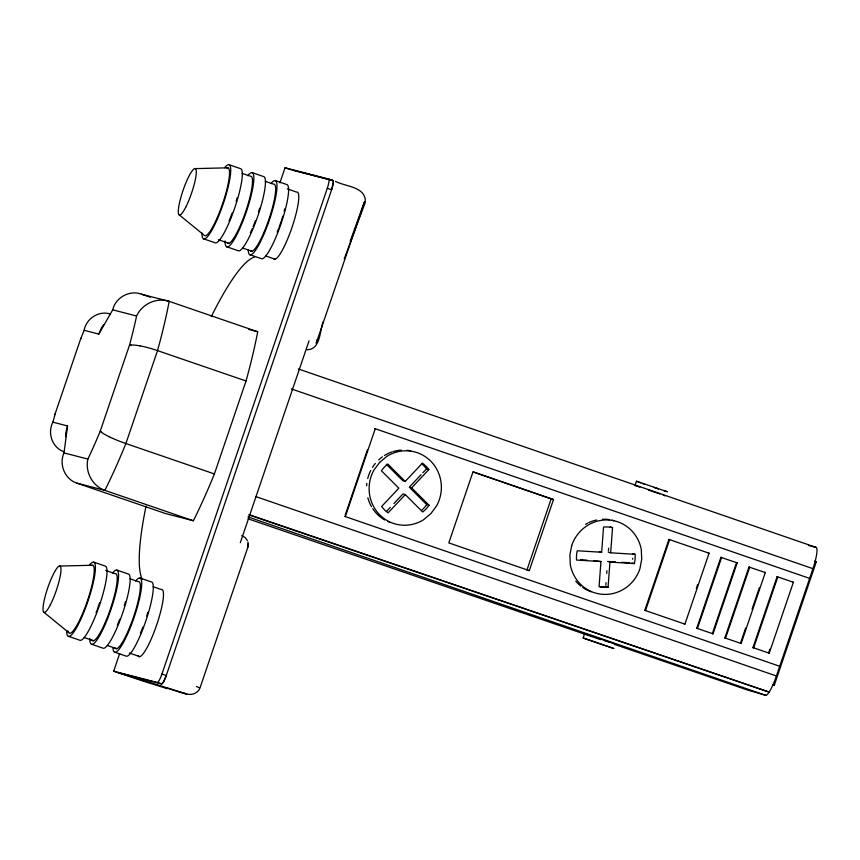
<?xml version="1.0" encoding="UTF-8"?>
<svg xmlns="http://www.w3.org/2000/svg" width="860" height="860" viewBox="0 0 860 860"><rect width="100%" height="100%" fill="white"/><g stroke="black" fill="none" stroke-linecap="round" stroke-linejoin="round"><path stroke-width="1.29" d="M65.672 436.697L65.758 432.913L67.553 425.958L52.911 422.174C47.235 432.773 52.094 447.544 63.694 451.608M120.594 673.348L187.061 694.063C192.135 695.385 197.714 693.171 199.885 688.279L247.809 547.336L247.959 541.972M593.475 560.57L600.957 561.548L599.054 586.735A30.326 29.272 -74.2 0 0 608.063 587.294L609.955 562.096L607.622 561.429M600.957 561.548L576.544 560.064A30.326 29.272 -74.2 0 1 577.243 550.765L601.656 552.26L603.548 527.072A30.326 29.272 -74.2 0 1 612.557 527.621L610.654 552.808L635.078 554.302A30.326 29.272 -74.2 0 1 634.379 563.59L609.955 562.096M605.816 585.294L606.02 582.65M606.719 573.362L606.923 570.717M608.418 550.819L608.622 548.164M247.809 547.336L248.228 543.928M52.911 422.174A139.03 25.338 -71.1 0 1 55.395 413.069L80.571 339.13A139.03 25.338 -71.1 0 1 84.172 330.315L98.814 334.099L112.724 309.837C115.498 297.549 129.57 289.68 141.427 294.185L169.183 301.355L257.699 331.745A163.282 29.756 -71.1 0 1 246.035 380.98L214.398 473.935A163.282 29.756 -71.1 0 1 193.35 520.751L165.593 513.571L77.088 483.191C64.865 479.396 58.706 464.389 64.016 452.908L67.553 425.958M77.088 483.191L104.845 490.361A163.282 29.756 -71.1 0 0 125.882 443.545L157.53 350.59A163.282 29.756 -71.1 0 0 169.183 301.355C156.617 297.108 141.975 304.031 136.589 316.007A139.03 25.338 -71.1 0 1 129.419 345.419L100.287 431.01A139.03 25.338 -71.1 0 1 87.881 459.079C84.914 471.817 92.418 486.04 104.845 490.361L193.35 520.751M323.177 321.715C319.544 331.24 320.694 349.525 307.084 349.74M317.233 339.453L316.211 343.237L364.446 201.928L350.246 241.047M84.172 330.315C86.107 318.533 99.05 310.191 110.51 314.094M98.814 334.099L101.62 327.574L103.845 324.575M168.85 688.58L165.195 687.753L167.334 688.58L166.378 688.322A466.529 6.514 18.8 0 1 142.126 680.776L113.67 671.198L119.658 653.589M279.909 182.857L285.047 167.775L328.649 179.041L332.992 180.535L333.379 181.653L331.605 189.78L166.238 675.541L163.626 681.658L161.583 683.947M113.67 671.198L157.273 682.464A9.331 1.698 -71.1 0 0 161.927 674.057L327.294 188.297A9.331 1.698 -71.1 0 0 328.649 179.041M240.305 542.735L309.041 340.818M345.193 515.151L367.413 449.866M345.344 516.57L375.261 428.699M553.496 499.531L551.153 498.864L526.954 569.965L529.287 570.632L553.496 499.531L473.011 471.796L448.812 542.896L529.287 570.632M583.112 638.002L613.739 648.472L583.112 638.002L584.606 633.583L615.513 644.108L614.61 643.882M634.97 485.642L636.475 481.235L667.382 491.759L664.146 490.802M644.796 610.331L668.94 539.424L669.639 539.618L645.505 610.536L644.796 610.331L684.925 624.124L709.07 553.206L668.94 539.424M696.299 588.466L697.589 584.66M696.75 628.241L720.895 557.323L721.594 557.527L697.449 628.434L696.75 628.241L713.037 633.809L737.17 562.891L720.895 557.323M736.042 563.956L712.327 633.605L713.037 633.809M724.851 637.926L748.995 567.009L749.694 567.213L725.561 638.12L724.851 637.926L741.137 643.495L765.282 572.577L748.995 567.009M740.868 642.022L745.609 628.101M752.07 609.106L759.401 587.573M752.962 647.612L777.096 576.695L777.805 576.899L753.661 647.806L752.962 647.612L769.238 653.181L793.382 582.263L777.096 576.695M769.829 649.182L768.539 652.976L769.238 653.181M614.524 644.409L747.684 690.064L765.658 695.31A21.575 3.945 -71.1 0 0 769.173 692.106A21.436 3.924 -71.1 0 0 776.397 675.981L779.708 666.274L344.763 516.409M779.708 666.274L812.937 568.675A21.489 3.934 -71.1 0 0 816.011 547.39M772.936 684.99L774.247 685.345L816.333 561.698L814.947 561.139M344.215 258.989L365.253 202.519C366.596 186.62 345.666 186.792 335.443 181.374M386.355 464.292L402.867 480.772L405.2 481.439L422.41 463.164A30.326 29.272 -74.2 0 1 428.839 469.581L411.628 487.856L409.285 487.19L421.067 474.688M386.645 511.248L390.268 507.4M393.891 503.551L402.942 493.93L405.286 494.597L422.712 511.99A30.326 29.272 -74.2 0 0 429.054 505.25L411.628 487.856M422.873 472.763L426.495 468.915L428.839 469.581M405.286 494.597L388.075 512.872A30.326 29.272 -74.2 0 1 381.646 506.465L398.857 488.179L381.431 470.785A30.326 29.272 -74.2 0 1 387.785 464.045L405.2 481.439M55.395 413.069L55.051 414.466M81.066 338.066L80.571 339.13M129.419 345.419L130.946 345.043M195.198 168.614L227.932 167.818M59.899 566.052L92.633 565.257M580.618 559.785L587.047 560.183M608.901 561.515L615.33 561.903M621.748 562.3L629.466 562.762M184.32 693.429L186.727 693.955M816.333 561.698L815.022 561.343M139.9 345.827L144.018 346.688A24.058 3.945 17.2 0 1 157.498 350.611L246.035 380.98M169.065 688.753L180.793 692.515M292.572 170.097L332.96 180.525L289.39 169.259M248.862 329.455L257.699 331.745M112.724 309.837L136.589 316.007M808.464 545.423L816.022 547.369L298.323 368.962M64.016 452.908L87.881 459.079M118.013 672.681L161.605 683.947A9.331 1.698 -71.1 0 0 166.27 675.551L161.927 674.057M179.396 692.16L185.717 693.784M708.361 553.012L709.07 553.206M610.213 526.954L612.557 527.621M736.472 562.698L737.17 562.891M764.572 572.384L765.282 572.577M792.683 582.07L793.382 582.263M632.734 553.636L635.078 554.302M608.321 552.141L610.654 552.808M599.312 551.593L601.656 552.26M410.209 488.104L426.71 504.594L429.054 505.25M632.036 562.924L634.379 563.59M608.063 587.294L605.72 586.628A30.326 29.272 -74.2 0 1 600.291 586.638M684.227 623.919L684.925 624.124M740.438 643.291L741.137 643.495M635.873 485.878L636.873 486.19M612.277 643.151L613.61 643.57M638.206 486.61L639.84 487.136M608.762 642.001L604.386 640.549M658.513 488.953L653.869 487.394M648.483 490.006L659.889 493.941M249.69 514.861L769.173 692.106L248.648 514.828M594.206 637.432L600.549 639.614M285.047 167.775L288.304 168.893M327.294 188.297L331.637 189.791A9.331 1.698 -71.1 0 0 332.992 180.535M228.996 164.69L240.564 168.667A39.184 7.138 -71.1 0 1 234.877 207.55A39.184 7.138 -71.1 0 1 215.312 242.853L203.745 238.876M252.141 172.634L263.708 176.612A39.184 7.138 -71.1 0 1 258.011 215.494A39.184 7.138 -71.1 0 1 238.456 250.798L226.879 246.82M275.275 180.578L286.842 184.556A39.184 7.138 -71.1 0 1 281.156 223.439A39.184 7.138 -71.1 0 1 261.591 258.742L250.024 254.764M242.144 173.398L250.238 176.182A35.453 6.461 -71.1 0 1 245.444 212.323A35.453 6.461 -71.1 0 1 227.233 242.606M265.278 181.342L273.373 184.126A35.453 6.461 -71.1 0 1 268.589 220.267A35.453 6.461 -71.1 0 1 250.368 250.55M287.262 188.888L296.517 192.07A35.453 6.461 -71.1 0 1 291.723 228.212A35.453 6.461 -71.1 0 1 273.512 258.495M218.365 239.703L228.781 243.283M242.66 248.046L251.915 251.227M265.804 255.99L275.06 259.172M141.427 294.185L150.285 297.227M291.346 388.924L812.937 568.675M374.68 428.527L809.625 578.393M473.183 472L551.153 498.864M214.398 473.935L125.882 443.545A24.058 3.289 20.4 0 1 112.843 438.439M256.087 496.671L776.397 675.981M247.959 516.892L765.658 695.31M592.927 637.002L248.078 518.817M93.697 562.128L105.275 566.095A39.184 7.138 -71.1 0 1 99.577 604.988A39.184 7.138 -71.1 0 1 80.012 640.291L68.445 636.314M116.842 570.072L128.409 574.039A39.184 7.138 -71.1 0 1 122.711 612.933A39.184 7.138 -71.1 0 1 103.157 648.236L91.579 644.258M139.976 578.017L151.553 581.983A39.184 7.138 -71.1 0 1 145.856 620.877A39.184 7.138 -71.1 0 1 126.291 656.18L114.724 652.202M105.683 570.438L114.939 573.609A35.453 6.461 -71.1 0 1 110.144 609.761A35.453 6.461 -71.1 0 1 91.934 640.044M129.978 578.78L138.084 581.553A35.453 6.461 -71.1 0 1 133.289 617.706A35.453 6.461 -71.1 0 1 115.068 647.988M153.123 586.724L161.218 589.498A35.453 6.461 -71.1 0 1 156.423 625.65A35.453 6.461 -71.1 0 1 138.213 655.933M84.226 637.539L93.482 640.721M107.371 645.484L116.627 648.666M129.344 653.03L139.761 656.61M157.273 682.464L161.605 683.947M642.463 483.46L644.484 484.18M639.141 482.277L640.668 482.825M588.799 635.174L584.606 633.583M663.2 495.123L665.264 495.897M772.85 684.786L774.247 685.345M637.948 481.837L636.475 481.235M241.767 535.576L245.1 537.521L247.336 540.499M196.446 686.474L199.079 687.688M108.973 436.676L112.789 438.439M178.826 214.538L203.96 235.07A35.883 6.536 -71.1 0 0 222.719 203.422A35.883 6.536 -71.1 0 0 226.793 167.979M43.527 611.976L68.66 632.508M100.287 431.01L101.297 432.118M91.493 565.418A35.883 6.536 -71.1 0 1 86.494 603.526A35.883 6.536 -71.1 0 1 68.112 631.014M147.845 612.298A35.453 6.461 -71.1 0 1 146.716 616.039M142.835 627.252A35.453 6.461 -71.1 0 1 140.449 633.175M89.332 565.17A39.184 7.138 -71.1 0 1 87.591 602.226A39.184 7.138 -71.1 0 1 66.671 630.455M135.611 581.048A39.184 7.138 -71.1 0 1 134.289 616.899A39.184 7.138 -71.1 0 1 112.961 647.58M125.388 601.914A35.453 6.461 -71.1 0 1 124.334 605.601M119.691 619.308A35.453 6.461 -71.1 0 1 117.304 625.231M112.466 573.104A39.184 7.138 -71.1 0 1 110.725 610.17A39.184 7.138 -71.1 0 1 89.806 638.399M99.642 602.645A35.453 6.461 -71.1 0 1 97.47 608.912M97.019 610.138A35.453 6.461 -71.1 0 1 96.083 612.567M284.746 208.873A35.453 6.461 -71.1 0 1 284.144 211.227M282.779 216.107A35.453 6.461 -71.1 0 1 281.618 219.848M281.22 221.095A35.453 6.461 -71.1 0 1 279.048 227.373M278.597 228.599A35.453 6.461 -71.1 0 1 277.189 232.232M224.621 167.732A39.184 7.138 -71.1 0 1 222.891 204.787A39.184 7.138 -71.1 0 1 201.971 233.017M270.9 183.621A39.184 7.138 -71.1 0 1 269.578 219.461A39.184 7.138 -71.1 0 1 248.26 250.142M259.634 208.163A35.453 6.461 -71.1 0 1 258.484 211.904M255.452 220.654A35.453 6.461 -71.1 0 1 253.087 226.653M252.13 228.921A35.453 6.461 -71.1 0 1 250.421 232.705M247.766 175.676A39.184 7.138 -71.1 0 1 246.025 212.732A39.184 7.138 -71.1 0 1 225.105 240.961M237.209 197.746A35.453 6.461 -71.1 0 1 236.124 201.466M232.318 212.71A35.453 6.461 -71.1 0 1 228.986 220.977M632.734 558.301A30.326 29.272 -74.2 0 1 632.648 559.236M591.207 591.777A37.324 36.034 -74.2 0 1 582.8 587.53M580.898 586.133A37.324 36.034 -74.2 0 1 575.781 581.177M585.553 524.321A37.324 36.034 -74.2 0 1 587.649 523.17M588.713 522.644A37.324 36.034 -74.2 0 1 596.614 519.988M602.495 519.246A37.324 36.034 -74.2 0 1 609.536 519.677M611.868 520.139A37.324 36.034 -74.2 0 1 614.147 520.762M421.507 463.604A30.326 29.272 -74.2 0 1 426.495 468.915M426.71 504.594A30.326 29.272 -74.2 0 1 423.786 508.206M423.142 508.873A30.326 29.272 -74.2 0 1 421.787 510.141M390.16 522.45A37.324 36.034 -74.2 0 1 387.957 521.568M384.796 519.977A37.324 36.034 -74.2 0 1 372.745 508.722M371.498 506.69A37.324 36.034 -74.2 0 1 367.833 497.811M366.607 485.782A37.324 36.034 -74.2 0 1 366.822 483.341M367.714 478.547A37.324 36.034 -74.2 0 1 370.703 470.549M372.498 467.388A37.324 36.034 -74.2 0 1 375.368 463.433M378.669 459.917A37.324 36.034 -74.2 0 1 382.421 456.853M384.409 455.52A37.324 36.034 -74.2 0 1 391.977 451.941M393.106 451.575A37.324 36.034 -74.2 0 1 401.276 450.124M407.167 450.274A37.324 36.034 -74.2 0 1 410.661 450.833M109.123 436.697A24.693 3.633 20.1 0 1 101.383 432.139M131.01 345.075A24.693 4.311 17.5 0 1 140.008 345.892M142.319 579.382A172.613 31.454 -71.1 0 1 146.017 506.207M211.259 316.663A172.613 31.454 -71.1 0 1 254.657 257.054M571.739 545.433L569.9 554.99L570.288 564.676A37.324 36.034 -74.2 0 0 603.01 594.346A37.324 36.034 -74.2 0 0 639.872 568.922L641.711 559.365L641.323 549.68A37.324 36.034 -74.2 0 0 608.611 520.02A37.324 36.034 -74.2 0 0 571.739 545.433M379.625 462.433L373.842 470.205A37.324 36.034 -74.2 0 0 379.862 514.99A37.324 36.034 -74.2 0 0 423.507 519.784L430.871 513.603L436.644 505.831A37.324 36.034 -74.2 0 0 430.634 461.057A37.324 36.034 -74.2 0 0 386.989 456.252L379.625 462.433M50.407 604.709A24.499 4.461 -71.1 0 0 60.479 566.514A24.499 4.461 -71.1 0 0 45.128 596.507A24.499 4.461 -71.1 0 0 50.407 604.709M185.706 207.271A24.499 4.461 -71.1 0 0 195.779 169.076A24.499 4.461 -71.1 0 0 180.428 199.069A24.499 4.461 -71.1 0 0 185.706 207.271"/></g></svg>
